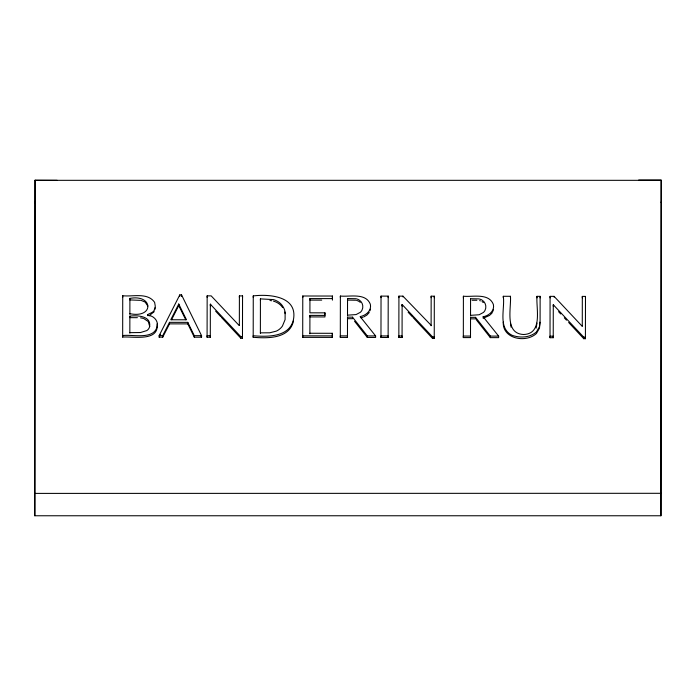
<?xml version="1.0" encoding="UTF-8"?>
<svg xmlns="http://www.w3.org/2000/svg" width="696" height="696" viewBox="0 0 696 696"><rect width="100%" height="100%" fill="white"/><g stroke="black" fill="none" stroke-linecap="round" stroke-linejoin="round"><path stroke-width="1.04" d="M57.159 180.325L35.061 180.238L34.8 515.762L660.939 515.762L661.2 180.238L638.58 180.325M661.2 180.238L660.939 515.762M122.67 337.09L122.731 295.739C132.936 296.931 147.552 292.172 154.616 302.342L155.304 306.292L154.199 310.164C153.503 313.574 141.862 314.931 151.171 316.01C154.573 317.411 157.131 320.421 157.479 324.136C156.243 340.962 132.692 334.063 122.67 335.568L122.67 337.09C132.136 336.107 159.462 342.197 157.035 323.953M129.839 333.149L129.865 316.132C137.086 315.192 151.519 315.793 149.57 326.676A6.716 6.273 0 0 1 146.804 330.574L140.505 332.54L129.839 332.662M129.874 313.678L129.9 298.401C153.259 293.999 154.381 318.672 129.874 313.678L129.874 314.435M239.346 325.458L239.398 295.904L242.547 295.913L242.478 338.212L240.825 338.204L240.825 336.681L210.349 304.239L210.296 337.221L207.086 337.212L207.156 295.861L211.166 295.861L239.067 325.397M253.196 337.282L253.266 295.922C269.265 293.93 297.871 296.157 293.451 319.612C289.397 337.438 267.229 336.899 253.196 335.759L253.196 337.282C267.229 338.43 289.397 338.969 293.451 321.143M260.374 333.349L260.426 298.88L273.441 299.602A17.156 16.017 0 0 1 278.052 301.638A15.991 14.929 0 0 1 282.628 306.049L283.463 307.423A18.235 17.026 0 0 1 285.125 312.13L285.099 319.603L282.445 326.024A15.39 14.372 0 0 1 279.087 329.486A15.503 14.477 0 0 1 276.303 331.131L269.743 332.792L260.365 332.853M309.877 333.262L332.349 333.297L332.349 337.395L302.708 337.351L302.777 296L332.418 296.044L332.418 297.566M309.877 333.802L309.911 315.392L324.945 315.418L324.945 316.941L309.911 316.915L309.911 315.392M332.41 300.141L332.41 298.61L309.938 298.584L309.911 312.817L324.945 312.843L324.945 314.366M324.945 315.418L324.945 312.843M332.41 298.61L332.418 296.044M367.314 337.447L367.314 335.924L352.524 317.167L347.504 317.167L347.478 337.421L340.309 337.412L340.379 296.052C349.784 297.001 365.652 292.538 370.315 304.195C371.864 310.599 365.879 315.558 360.119 316.584L375.614 335.933L375.614 337.456L367.314 337.447L354.542 321.256M347.513 315.166L347.539 298.549L355.726 298.715A9.196 8.587 0 0 1 358.997 299.88C362.486 301.864 363.869 306.675 361.981 310.207A8.309 7.76 0 0 1 360.345 312.304L356.1 314.575L347.513 315.166L347.513 315.671M388.203 296.122L388.133 337.482L380.973 337.464L381.034 296.113L388.203 296.122L388.203 297.644M431.111 325.78L431.163 296.183L434.313 296.191L434.243 338.491L432.59 338.482L432.59 336.96L402.123 304.517L402.07 337.499L398.851 337.49L398.921 296.139L402.932 296.139L431.111 325.293M483.146 316.758L498.64 336.116L498.64 337.638L490.341 337.63L490.341 336.098L475.551 317.35L470.531 317.341L470.505 337.595L463.336 337.586L463.405 296.226C472.81 297.175 488.679 292.712 493.342 304.378C494.891 310.781 488.905 315.732 483.146 316.758L483.146 317.524M470.54 315.34L470.566 298.732L478.752 298.889A9.196 8.587 0 0 1 482.023 300.063C485.512 302.038 486.895 306.858 485.008 310.39A8.309 7.76 0 0 1 483.372 312.478L479.126 314.757L470.54 315.34L470.54 315.853M503.304 296.287C505.131 308.833 497.536 328.173 512.204 335.35C520.199 338.152 529.891 337.717 536.486 331.922L539.478 326.615L540.096 320.639L540.131 296.339L536.981 296.339C536.007 308.511 543.08 333.723 523.688 334.515C504.287 333.662 511.351 308.519 510.464 296.296L503.304 296.287L503.304 297.81M582.282 325.954L582.326 296.4L585.484 296.409L585.414 338.708L583.761 338.708L583.761 337.177L553.285 304.735L553.233 337.717L550.023 337.717L550.084 296.357L554.094 296.365L582.004 326.085M34.8 515.762L35.061 180.238M540.096 322.161L539.478 328.138L536.486 333.445C525.976 343.276 502.312 339.004 503.26 322.065M536.172 328.077L536.938 323.109M34.931 202.693L35.061 201.997M660.956 493.307L34.8 493.403M154.756 309.755L155.304 307.815M369.88 310.86L370.49 309.224M492.603 311.851L493.516 309.407M661.2 201.997L661.2 202.51M159.166 335.62L179.777 294.904L181.552 294.904L201.57 335.681L201.57 337.203L194.288 337.195L187.79 323.892L187.79 322.361L169.511 322.335L162.751 335.629L162.751 337.151L159.166 337.142L159.166 335.62L162.751 335.629M159.166 337.142L160.576 334.367M178.75 304.022L170.764 319.769L186.476 319.786L178.75 304.022L178.75 305.553L184.544 317.376M171.564 319.716L178.75 305.553M162.751 337.151L169.511 323.866L169.511 322.335M369.272 312.487L366.844 315.114L363.677 316.967M490.48 314.635L492.298 312.669M154.199 311.686L149.422 315.462M489.871 315.288L483.146 318.29M361.006 317.82L362.79 317.254M35.061 180.325L661.2 180.325L638.58 180.238M321.709 300.124L309.938 300.106L309.938 298.584M472.14 300.254L476.873 300.263M137.399 317.672L129.865 317.654L129.865 316.132M169.511 323.866L187.79 323.892M582.004 325.51L582.282 326.085M187.79 322.361L194.288 335.672L201.57 335.681M367.314 335.924L375.614 335.933M490.341 336.098L498.64 336.116M240.825 336.681L242.478 336.681L242.478 338.212M432.59 336.96L434.243 336.96L434.243 338.491M583.761 337.177L585.414 337.186L585.414 338.708M355.726 300.237L347.539 300.072L347.539 298.549M269.944 300.498L271.727 300.733M140.557 317.846L143.185 318.368M140.47 300.35L129.9 299.933L129.9 298.401M141.314 300.489L145.107 302.055L147.839 306.014M143.898 318.637L148.265 321.543L149.753 326.581M482.023 301.585L483.328 302.543M360.302 302.368L358.997 301.411A9.196 8.587 0 0 0 356.613 300.428M558.566 311.669L560.732 313.992M564.326 317.855L566.483 320.169M568.649 322.483L583.761 338.708M408.126 312.226L412.441 316.863M413.163 317.628L432.59 338.482M215.638 311.173L220.675 316.584M221.398 317.35L240.825 338.204M476.229 319.725L490.341 337.63M200.666 335.35L201.57 337.203M184.927 318.159L185.701 319.742M510.586 324.092L511.073 327.163M585.484 296.409L585.484 297.931M582.326 296.4L582.326 297.931M554.094 296.365L554.094 297.122M553.529 304.735L553.529 306.266M553.285 304.735L553.285 306.266M553.233 337.717L553.233 336.194L550.023 336.185L550.023 337.717M550.084 296.357L550.084 297.879M540.131 296.339L540.131 297.871M536.981 296.339L536.981 297.862M510.464 296.296L510.464 297.827M475.551 317.35L475.551 318.872L470.531 318.864L470.531 317.341M470.566 298.732L470.566 300.254M470.505 337.595L470.505 336.072L463.336 336.064L463.336 337.586M463.405 296.226L463.405 297.757M434.313 296.191L434.313 297.714M431.163 296.183L431.163 297.705M402.932 296.139L402.932 296.905M402.366 304.517L402.366 305.092M402.366 305.283L402.366 306.049M402.123 304.517L402.123 305.092M402.123 305.283L402.123 306.049M402.07 337.499L402.07 335.977L398.851 335.968L398.851 337.49M398.921 296.139L398.921 297.662M388.133 337.482L388.133 335.95L380.973 335.942L380.973 337.464M381.034 296.113L381.034 297.636M352.524 317.167L352.524 318.698L347.504 318.69L347.504 317.167M347.478 337.421L347.478 335.89L340.309 335.881L340.309 337.412M340.379 296.052L340.379 297.575M332.349 333.297L332.349 334.82M332.349 337.395L332.349 335.872L302.708 335.829L302.708 337.351M302.777 296L302.777 297.523M260.426 298.88L260.426 300.402M253.266 295.922L253.266 297.453M242.547 295.913L242.547 297.436M239.398 295.904L239.398 297.427M210.601 304.239L210.601 305.77M210.349 304.239L210.349 305.77M210.296 337.221L210.296 335.698L207.086 335.69L207.086 337.212M207.156 295.861L207.156 297.383M194.288 335.672L194.288 337.195M181.552 294.904L181.552 296.435M179.777 294.904L179.777 296.426M147.535 314.931L147.535 315.619M122.731 295.739L122.731 297.262M479.64 300.602A9.196 8.587 0 0 1 480.484 300.872M273.441 301.124A17.156 16.025 0 0 1 278.052 303.16A15.991 14.929 0 0 1 282.628 307.571M284.725 312.008A18.235 17.026 0 0 1 285.125 313.652"/></g></svg>
